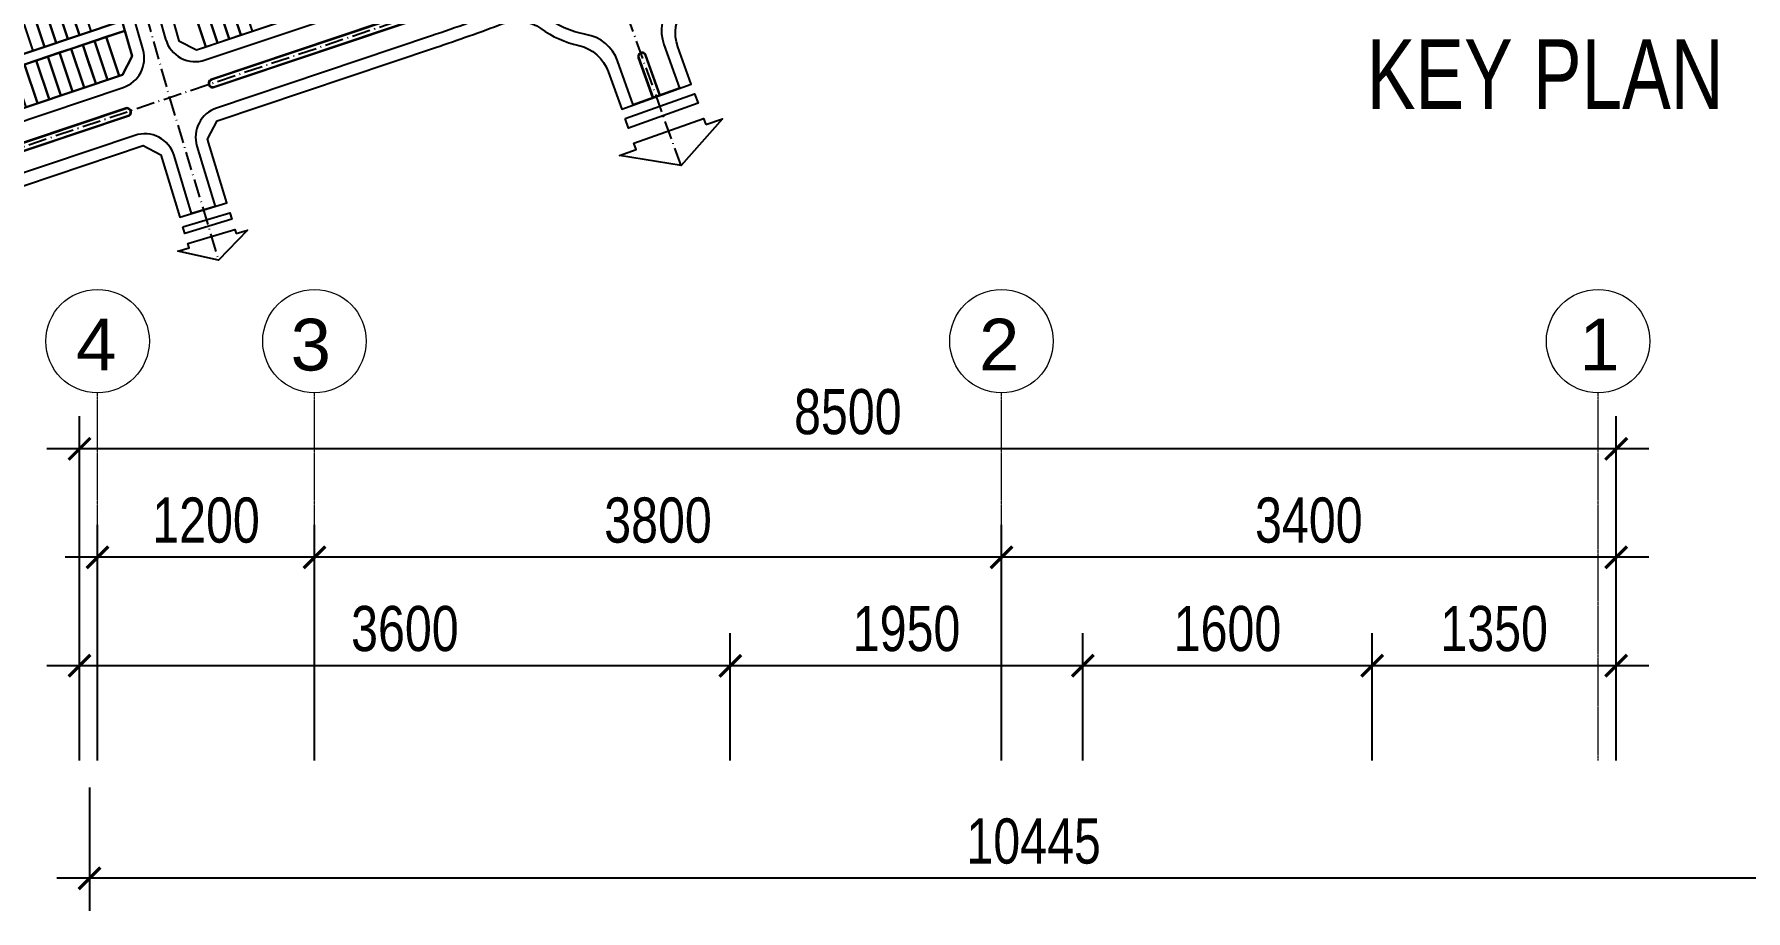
# Model space of a CAD drawing. Header units: millimetres. Extents: x 33748 to 451939, y -263262 to 62681.
# Drawn here: x 234569 to 244036, y -60497 to -55647 of the extents above; entities that cross this region are included whole.
import ezdxf
from ezdxf.enums import TextEntityAlignment as Align

# ---------------------------------------------------------------- set-up
doc = ezdxf.new("R2010")
doc.units = ezdxf.units.MM
doc.header["$PDMODE"] = 98
doc.linetypes.add('ACAD_ISO10W100', pattern=[18.5, 12, -3, 0.5, -3])
doc.linetypes.add('CENTER', pattern=[50.8, 31.75, -6.35, 6.35, -6.35])
doc.layers.get('Defpoints').update_dxf_attribs({"color": 202, "lineweight": 13})
for name, color, linetype, lineweight in [('-CENTER', 143, 'CENTER', 13), ('-KH', 143, 'Continuous', 13), ('-TEXT', 7, 'Continuous', 15)]:
    doc.layers.add(name, color=color, linetype=linetype, lineweight=lineweight)
doc.layers.add('12. NET DIM', color=9, linetype='Continuous')
doc.layers.add('net in mo', color=159, linetype='Continuous')
doc.styles.add('1', font='arial.ttf')
doc.styles.add('AVANH', font='', dxfattribs={"width": 0.8})
doc.styles.add('kieuchuDim', font='arial.ttf', dxfattribs={"width": 0.75})
doc.styles.get('AVANH').set_extended_font_data('.VnAvantH')
doc.dimstyles.new('C_100A3', dxfattribs={"dimscale": 100, "dimtxt": 2.5, "dimasz": 1.2, "dimexe": 1.8, "dimexo": 0, "dimgap": 0.75, "dimtad": 1, "dimdec": 0, "dimzin": 0, "dimdsep": 46, "dimtxsty": 'AVANH', "dimblk": 'ARCHTICK', "dimcen": 0, "dimdle": 1.8, "dimclrd": 256, "dimclre": 256, "dimclrt": 7, "dimadec": 0, "dimazin": 0, "dimtfac": 0.0001, "dimtdec": 0, "dimtix": 1, "dimtmove": 2, "dimatfit": 3, "dimldrblk": 'ARCHTICK', "dimfxl": 1.8, "dimtolj": 1, "dimtzin": 0, "dimarcsym": 0})

# ---------------------------------------------------------------- blocks, each defined once
blk = doc.blocks.new('A$C3F770CC9')
at = {"linetype": 'ACAD_ISO10W100', "ltscale": 0.75}
for points in [[(497.04, 91.45), (450.61, 221.25), (313.19, 601.19), (299.19, 644.07)], [(133.63, 525.65), (247.51, 124.47)], [(247.51, 124.47), (271.39, 45.35)]]:
    blk.add_lwpolyline(points, dxfattribs=at)
for points in [[(289.8, 208.28), (242.4, 192.37, 0.400458), (237.25, 182.6), (245.63, 153.06, 0.428104), (264.83, 142.94), (367.76, 177.48, 0.008886), (400.84, 189.24, 0.278117), (413.65, 205.44, -0.147047), (424.18, 229.12, 0.270704), (427.82, 248.96), (417.78, 276.74, 0.407417), (407.71, 281.6), (298.58, 244.98, 0.414214), (291.02, 229.78), (294.84, 218.41, -0.414214), (289.8, 208.28)], [(500.13, 183.2, -0.084021), (492.34, 170.35, 0.270323), (488.65, 150.54), (496.31, 129.12), (473.71, 121.04), (466.05, 142.46, 0.270325), (450.63, 155.43)], [(450.63, 155.43, -0.124666), (430.44, 164.42, 0.262937), (411, 167.42, -0.009345), (375.37, 154.72), (270.46, 119.51, 0.405257), (260.87, 100.96), (269.77, 71.47), (258.28, 68.01), (249.76, 96.26, 0.423227), (230.62, 106.15), (144.25, 77.16, 0.40652), (139.15, 67.23), (153.38, 20.8), (144.78, 18.16), (130.74, 63.96, 0.421949), (120.54, 69.2), (84.73, 57.18)], [(81.46, 66.9), (227.36, 115.86, 1), (226.25, 119.18), (80.35, 70.22)], [(81.54, 66.66), (227.44, 115.63, 1), (226.17, 119.42)]]:
    blk.add_lwpolyline(points, format="xyb")
for points in [[(302.13, 209.25), (246.42, 190.56), (243.04, 184.15), (252.07, 152.36), (260.61, 147.85), (365.85, 183.17, 0.007974), (395.38, 193.61, 0.265195), (408.1, 208.81, -0.121118), (418.01, 231.05, 0.257306), (421.02, 250.12), (412.15, 274.66), (405.71, 277.77), (298.58, 241.82), (294.17, 232.95), (302.13, 209.25)], [(112.98, 91.98), (224.97, 129.56, 0.400458), (234.63, 147.88), (226.06, 178.05, 0.428104), (215.82, 183.45), (95.8, 143.18, 0.414214), (90.76, 133.05), (102.85, 97.02, 0.414214)], [(372.21, 164.21, 0.010023), (410.03, 177.75, 0.991336), (408.57, 181.48, -0.010014), (370.94, 168), (267.9, 133.42, 1), (269.17, 129.63)], [(372.13, 164.45, 0.010022), (409.94, 177.98, 0.990741), (408.66, 181.24, -0.010014), (371.02, 167.76), (267.98, 133.19, 1), (269.1, 129.87)], [(483.13, 124.4), (486.89, 125.75), (479.9, 145.29, 1.000002), (476.14, 143.94)], [(483.36, 124.49), (486.66, 125.67), (479.67, 145.21, 1), (476.37, 144.03)]]:
    blk.add_lwpolyline(points, format="xyb", close=True)
blk.add_lwpolyline([(488.99, 213.99, -0.031733), (371.58, 166.11), (80.91, 68.56)], format="xyb", dxfattribs=at)
for points in [[(310.08, 185.55), (248.51, 164.89), (252.07, 152.36), (260.61, 147.85), (316.44, 166.59)], [(96.76, 140.33), (214.16, 179.73), (220.26, 176.51), (229.29, 144.72), (224.56, 135.76), (111.08, 97.67), (104.74, 100.82), (93.61, 134)], [(224.37, 162.06), (220.26, 176.51), (214.16, 179.73), (96.76, 140.33), (93.61, 134), (98.38, 119.78)], [(202.94, 175.96), (197.25, 174.06), (203.61, 155.09), (209.3, 157)], [(281.64, 176.01), (275.95, 174.1), (282.31, 155.14), (288, 157.05)], [(180.19, 168.33), (174.5, 166.42), (180.86, 147.46), (186.55, 149.37)], [(185.87, 170.24), (180.19, 168.33), (186.55, 149.37), (192.24, 151.28)], [(191.56, 172.15), (185.87, 170.24), (192.24, 151.28), (197.93, 153.19)], [(200.75, 163.63), (197.25, 174.06), (191.56, 172.15), (197.93, 153.19), (203.61, 155.09)], [(258.89, 168.37), (248.51, 164.89), (252.07, 152.36), (260.61, 147.85), (265.25, 149.41)], [(264.58, 170.28), (258.89, 168.37), (265.25, 149.41), (270.94, 151.32)], [(270.26, 172.19), (264.58, 170.28), (270.94, 151.32), (276.63, 153.23)], [(275.95, 174.1), (270.26, 172.19), (276.63, 153.23), (282.31, 155.14)], [(224.56, 135.76), (229.29, 144.72), (225.73, 157.24), (99.97, 115.04), (104.74, 100.82), (111.08, 97.67)], [(208.07, 141.82), (205.2, 150.35), (199.52, 148.45), (205.88, 129.48), (211.57, 131.39)], [(210.89, 152.26), (205.2, 150.35), (211.57, 131.39), (217.26, 133.3)], [(216.58, 154.17), (210.89, 152.26), (217.26, 133.3), (222.94, 135.21)], [(225.73, 157.24), (216.58, 154.17), (222.94, 135.21), (224.56, 135.76), (229.29, 144.72)], [(182.45, 142.72), (176.76, 140.81), (183.13, 121.85), (188.81, 123.76)], [(188.14, 144.63), (182.45, 142.72), (188.81, 123.76), (194.5, 125.67)], [(193.83, 146.54), (188.14, 144.63), (194.5, 125.67), (200.19, 127.58)], [(199.52, 148.45), (193.83, 146.54), (200.19, 127.58), (205.88, 129.48)], [(176.76, 140.81), (171.07, 138.9), (177.44, 119.94), (183.13, 121.85)]]:
    blk.add_lwpolyline(points, close=True)
at = {"elevation": 0}
blk.add_lwpolyline([(86.63, 51.49), (121.08, 63.05), (127.29, 59.86), (140.47, 16.84), (157.68, 22.12), (144.36, 65.59), (147.63, 71.96), (234.7, 101.18), (243.35, 96.71), (252.54, 66.27), (275.52, 73.21), (266.12, 104.35), (270.73, 113.28), (377.3, 149.04, 0.008545), (410.09, 160.67, -0.249193), (428.7, 158.23, 0.09975), (447.1, 150.01, -0.256949), (461.54, 137.24), (468.06, 119.02), (501.96, 131.14), (495.44, 149.36, -0.256949), (498.5, 168.4, 0.040203), (503.01, 175.24)], format="xyb", dxfattribs=at)
at = {"ltscale": 5}
for points in [[(180.19, 168.33), (186.55, 149.37)], [(185.87, 170.24), (192.24, 151.28)], [(191.56, 172.15), (197.93, 153.19)], [(197.25, 174.06), (203.61, 155.09)], [(258.89, 168.37), (265.25, 149.41)], [(264.58, 170.28), (270.94, 151.32)], [(270.26, 172.19), (276.63, 153.23)], [(275.95, 174.1), (282.31, 155.14)], [(224.37, 162.06), (98.38, 119.78)], [(225.73, 157.24), (99.97, 115.04)], [(205.2, 150.35), (211.57, 131.39)], [(210.89, 152.26), (217.26, 133.3)], [(216.58, 154.17), (222.94, 135.21)], [(182.45, 142.72), (188.81, 123.76)], [(188.14, 144.63), (194.5, 125.67)], [(193.83, 146.54), (200.19, 127.58)], [(199.52, 148.45), (205.88, 129.48)], [(176.76, 140.81), (183.13, 121.85)]]:
    blk.add_lwpolyline(points, dxfattribs=at)
for points in [[(225.73, 157.24), (224.37, 162.06), (98.38, 119.78), (99.97, 115.04), (225.73, 157.24)], [(226.17, 119.42), (80.27, 70.45)]]:
    blk.add_lwpolyline(points)
at = {"ltscale": 0.75}
for points in [[(469.75, 114.31), (503.64, 126.43), (505.37, 121.84), (471.4, 109.69)], [(509.07, 111.38), (517.16, 114.27), (497.01, 91.42), (467.01, 96.33), (475.1, 99.22), (474, 102.3), (507.97, 114.46)], [(253.98, 61.49), (276.96, 68.42), (277.95, 65.3), (254.93, 58.35)]]:
    blk.add_lwpolyline(points, close=True, dxfattribs=at)
at = {"ltscale": 0.75, "elevation": 0}
blk.add_lwpolyline([(280.07, 58.21), (285.55, 59.87), (271.37, 45.33), (251.56, 49.61), (257.04, 51.26), (256.41, 53.35), (279.44, 60.3)], close=True, dxfattribs=at)
blk = doc.blocks.new('_ARCHTICK')
at = {"const_width": 0.15}
blk.add_lwpolyline([(-0.5, -0.5), (0.5, 0.5)], dxfattribs=at)
blk = doc.blocks.new('*D182')
at = {"layer": '12. NET DIM', "lineweight": -2, "transparency": 16777216}
for p, q in [((239919, -59665.4), (239919, -58361.1)), ((243319, -59665.4), (243319, -58361.1)), ((243499, -58541.1), (239739, -58541.1))]:
    blk.add_line(p, q, dxfattribs=at)
at = {"layer": 'Defpoints', "color": 0, "transparency": 16777216}
for p in [(239919, -58541.1), (239919, -59665.4), (243319, -59665.4)]:
    blk.add_point(p, dxfattribs=at)
at = {"layer": '12. NET DIM', "lineweight": -2, "transparency": 16777216, "xscale": 120, "yscale": 120, "zscale": 120, "rotation": 180}
blk.add_blockref('_ARCHTICK', (239919, -58541.1), dxfattribs=at)
at = {"layer": '12. NET DIM', "lineweight": -2, "transparency": 16777216, "xscale": 120, "yscale": 120, "zscale": 120}
blk.add_blockref('_ARCHTICK', (243319, -58541.1), dxfattribs=at)
at = {"layer": '12. NET DIM', "color": 7, "transparency": 16777216, "insert": (241619, -58336.9), "char_height": 250, "attachment_point": 5, "style": 'AVANH'}
blk.add_mtext('\\A1;3400', dxfattribs=at)
blk = doc.blocks.new('*D183')
at = {"layer": '12. NET DIM', "lineweight": -2, "transparency": 16777216}
for p, q in [((234819.3, -59665.4), (234819.3, -57761.1)), ((243319, -59665.4), (243319, -57761.1)), ((243499, -57941.1), (234639.3, -57941.1))]:
    blk.add_line(p, q, dxfattribs=at)
at = {"layer": 'Defpoints', "color": 0, "transparency": 16777216}
for p in [(234819.3, -57941.1), (234819.3, -59665.4), (243319, -59665.4)]:
    blk.add_point(p, dxfattribs=at)
at = {"layer": '12. NET DIM', "lineweight": -2, "transparency": 16777216, "xscale": 120, "yscale": 120, "zscale": 120, "rotation": 180}
blk.add_blockref('_ARCHTICK', (234819.3, -57941.1), dxfattribs=at)
at = {"layer": '12. NET DIM', "lineweight": -2, "transparency": 16777216, "xscale": 120, "yscale": 120, "zscale": 120}
blk.add_blockref('_ARCHTICK', (243319, -57941.1), dxfattribs=at)
at = {"layer": '12. NET DIM', "color": 7, "transparency": 16777216, "insert": (239069.1, -57736.9), "char_height": 250, "attachment_point": 5, "style": 'AVANH'}
blk.add_mtext('\\A1;8500', dxfattribs=at)
blk = doc.blocks.new('*D184')
at = {"layer": '12. NET DIM', "lineweight": -2, "transparency": 16777216}
for p, q in [((236119, -59665.4), (236119, -58361.1)), ((239919, -59665.4), (239919, -58361.1)), ((240099, -58541.1), (235939, -58541.1))]:
    blk.add_line(p, q, dxfattribs=at)
at = {"layer": 'Defpoints', "color": 0, "transparency": 16777216}
for p in [(236119, -58541.1), (236119, -59665.4), (239919, -59665.4)]:
    blk.add_point(p, dxfattribs=at)
at = {"layer": '12. NET DIM', "lineweight": -2, "transparency": 16777216, "xscale": 120, "yscale": 120, "zscale": 120, "rotation": 180}
blk.add_blockref('_ARCHTICK', (236119, -58541.1), dxfattribs=at)
at = {"layer": '12. NET DIM', "lineweight": -2, "transparency": 16777216, "xscale": 120, "yscale": 120, "zscale": 120}
blk.add_blockref('_ARCHTICK', (239919, -58541.1), dxfattribs=at)
at = {"layer": '12. NET DIM', "color": 7, "transparency": 16777216, "insert": (238019, -58336.9), "char_height": 250, "attachment_point": 5, "style": 'AVANH'}
blk.add_mtext('\\A1;3800', dxfattribs=at)
blk = doc.blocks.new('*D185')
at = {"layer": '12. NET DIM', "lineweight": -2, "transparency": 16777216}
for p, q in [((234919.3, -59665.4), (234919.3, -58361.1)), ((236119, -59665.4), (236119, -58361.1)), ((236299, -58541.1), (234739.3, -58541.1))]:
    blk.add_line(p, q, dxfattribs=at)
at = {"layer": 'Defpoints', "color": 0, "transparency": 16777216}
for p in [(234919.3, -58541.1), (234919.3, -59665.4), (236119, -59665.4)]:
    blk.add_point(p, dxfattribs=at)
at = {"layer": '12. NET DIM', "lineweight": -2, "transparency": 16777216, "xscale": 120, "yscale": 120, "zscale": 120, "rotation": 180}
blk.add_blockref('_ARCHTICK', (234919.3, -58541.1), dxfattribs=at)
at = {"layer": '12. NET DIM', "lineweight": -2, "transparency": 16777216, "xscale": 120, "yscale": 120, "zscale": 120}
blk.add_blockref('_ARCHTICK', (236119, -58541.1), dxfattribs=at)
at = {"layer": '12. NET DIM', "color": 7, "transparency": 16777216, "insert": (235519.1, -58336.9), "char_height": 250, "attachment_point": 5, "style": 'AVANH'}
blk.add_mtext('\\A1;1200', dxfattribs=at)
blk = doc.blocks.new('*D194')
at = {"layer": '12. NET DIM', "lineweight": -2, "transparency": 16777216}
for p, q in [((234874.4, -59815.4), (234874.4, -60496.9)), ((245319, -59815.4), (245319, -60496.9)), ((245499, -60316.9), (234694.4, -60316.9))]:
    blk.add_line(p, q, dxfattribs=at)
at = {"layer": 'Defpoints', "color": 0, "transparency": 16777216}
for p in [(234874.4, -59815.4), (245319, -59815.4), (234874.4, -60316.9)]:
    blk.add_point(p, dxfattribs=at)
at = {"layer": '12. NET DIM', "lineweight": -2, "transparency": 16777216, "xscale": 120, "yscale": 120, "zscale": 120, "rotation": 180}
blk.add_blockref('_ARCHTICK', (234874.4, -60316.9), dxfattribs=at)
at = {"layer": '12. NET DIM', "lineweight": -2, "transparency": 16777216, "xscale": 120, "yscale": 120, "zscale": 120}
blk.add_blockref('_ARCHTICK', (245319, -60316.9), dxfattribs=at)
at = {"layer": '12. NET DIM', "color": 7, "transparency": 16777216, "insert": (240096.7, -60112.6), "char_height": 250, "attachment_point": 5, "style": 'AVANH'}
blk.add_mtext('\\A1;10445', dxfattribs=at)
blk = doc.blocks.new('*D242')
at = {"layer": '12. NET DIM', "lineweight": -2, "transparency": 16777216}
for p, q in [((240369, -59665.4), (240369, -58961.1)), ((241969, -59665.4), (241969, -58961.1)), ((242149, -59141.1), (240189, -59141.1))]:
    blk.add_line(p, q, dxfattribs=at)
at = {"layer": 'Defpoints', "color": 0, "transparency": 16777216}
for p in [(240369, -59141.1), (240369, -59665.4), (241969, -59665.4)]:
    blk.add_point(p, dxfattribs=at)
at = {"layer": '12. NET DIM', "lineweight": -2, "transparency": 16777216, "xscale": 120, "yscale": 120, "zscale": 120, "rotation": 180}
blk.add_blockref('_ARCHTICK', (240369, -59141.1), dxfattribs=at)
at = {"layer": '12. NET DIM', "lineweight": -2, "transparency": 16777216, "xscale": 120, "yscale": 120, "zscale": 120}
blk.add_blockref('_ARCHTICK', (241969, -59141.1), dxfattribs=at)
at = {"layer": '12. NET DIM', "color": 7, "transparency": 16777216, "insert": (241169, -58936.9), "char_height": 250, "attachment_point": 5, "style": 'AVANH'}
blk.add_mtext('\\A1;1600', dxfattribs=at)
blk = doc.blocks.new('*D521')
at = {"layer": '12. NET DIM', "lineweight": -2, "transparency": 16777216}
for p, q in [((241969, -59665.4), (241969, -58961.1)), ((243319, -59665.4), (243319, -58961.1)), ((243499, -59141.1), (241789, -59141.1))]:
    blk.add_line(p, q, dxfattribs=at)
at = {"layer": 'Defpoints', "color": 0, "transparency": 16777216}
for p in [(241969, -59141.1), (241969, -59665.4), (243319, -59665.4)]:
    blk.add_point(p, dxfattribs=at)
at = {"layer": '12. NET DIM', "lineweight": -2, "transparency": 16777216, "xscale": 120, "yscale": 120, "zscale": 120, "rotation": 180}
blk.add_blockref('_ARCHTICK', (241969, -59141.1), dxfattribs=at)
at = {"layer": '12. NET DIM', "lineweight": -2, "transparency": 16777216, "xscale": 120, "yscale": 120, "zscale": 120}
blk.add_blockref('_ARCHTICK', (243319, -59141.1), dxfattribs=at)
at = {"layer": '12. NET DIM', "color": 7, "transparency": 16777216, "insert": (242644, -58936.9), "char_height": 250, "attachment_point": 5, "style": 'AVANH'}
blk.add_mtext('\\A1;1350', dxfattribs=at)
blk = doc.blocks.new('*D522')
at = {"layer": '12. NET DIM', "lineweight": -2, "transparency": 16777216}
for p, q in [((238419, -59665.4), (238419, -58961.1)), ((240369, -59665.4), (240369, -58961.1)), ((240549, -59141.1), (238239, -59141.1))]:
    blk.add_line(p, q, dxfattribs=at)
at = {"layer": 'Defpoints', "color": 0, "transparency": 16777216}
for p in [(238419, -59141.1), (238419, -59665.4), (240369, -59665.4)]:
    blk.add_point(p, dxfattribs=at)
at = {"layer": '12. NET DIM', "lineweight": -2, "transparency": 16777216, "xscale": 120, "yscale": 120, "zscale": 120, "rotation": 180}
blk.add_blockref('_ARCHTICK', (238419, -59141.1), dxfattribs=at)
at = {"layer": '12. NET DIM', "lineweight": -2, "transparency": 16777216, "xscale": 120, "yscale": 120, "zscale": 120}
blk.add_blockref('_ARCHTICK', (240369, -59141.1), dxfattribs=at)
at = {"layer": '12. NET DIM', "color": 7, "transparency": 16777216, "insert": (239394, -58936.9), "char_height": 250, "attachment_point": 5, "style": 'AVANH'}
blk.add_mtext('\\A1;1950', dxfattribs=at)
blk = doc.blocks.new('*D523')
at = {"layer": '12. NET DIM', "lineweight": -2, "transparency": 16777216}
for p, q in [((234819.3, -59665.4), (234819.3, -58961.1)), ((238419, -59665.4), (238419, -58961.1)), ((238599, -59141.1), (234639.3, -59141.1))]:
    blk.add_line(p, q, dxfattribs=at)
at = {"layer": 'Defpoints', "color": 0, "transparency": 16777216}
for p in [(234819.3, -59141.1), (234819.3, -59665.4), (238419, -59665.4)]:
    blk.add_point(p, dxfattribs=at)
at = {"layer": '12. NET DIM', "lineweight": -2, "transparency": 16777216, "xscale": 120, "yscale": 120, "zscale": 120, "rotation": 180}
blk.add_blockref('_ARCHTICK', (234819.3, -59141.1), dxfattribs=at)
at = {"layer": '12. NET DIM', "lineweight": -2, "transparency": 16777216, "xscale": 120, "yscale": 120, "zscale": 120}
blk.add_blockref('_ARCHTICK', (238419, -59141.1), dxfattribs=at)
at = {"layer": '12. NET DIM', "color": 7, "transparency": 16777216, "insert": (236619.1, -58936.9), "char_height": 250, "attachment_point": 5, "style": 'AVANH'}
blk.add_mtext('\\A1;3600', dxfattribs=at)

msp = doc.modelspace()

# ---------------------------------------------------------------- linework, layer by layer
at = {"layer": '-CENTER', "ltscale": 0.1}
for p, q in [((234919.3, -59665.4), (234919.3, -57631.5)), ((236119, -59665.4), (236119, -57631.5)), ((239919, -59665.4), (239919, -57631.5)), ((243219, -59665.4), (243219, -57631.5))]:
    msp.add_line(p, q, dxfattribs=at)
at = {"layer": '-KH'}
for centre in [(234919.3, -57345.2), (236119, -57345.2), (239919, -57345.2), (243219, -57345.2)]:
    msp.add_circle(centre, 286.3, dxfattribs=at)

# ---------------------------------------------------------------- block references
at = {"layer": 'net in mo', "xscale": 11.34, "yscale": 11.34, "zscale": 11.34}
msp.add_blockref('A$C3F770CC9', (232510.4, -57410.5), dxfattribs=at)

# ---------------------------------------------------------------- texts
at = {"layer": '-TEXT', "color": 4, "style": 'kieuchuDim', "width": 0.75}
msp.add_text('KEY PLAN', height=385, dxfattribs=at).set_placement((241939.6, -56060))
at = {"layer": '-TEXT', "color": 2, "style": '1'}
for s, p in [('4', (234911.7, -57364.4)), ('3', (236098.5, -57364.4)), ('2', (239906.5, -57364.4)), ('1', (243227, -57364.4))]:
    msp.add_text(s, height=286.3, dxfattribs=at).set_placement(p, align=Align.MIDDLE_CENTER)

# ---------------------------------------------------------------- dimensions: what is measured, and where the dimension line sits
at = {"layer": '12. NET DIM'}
for base, p1, p2, picture, middle in [((234819.3, -57941.1), (243319, -59665.4), (234819.3, -59665.4), '*D183', (239069.1, -57736.9)), ((234919.3, -58541.1), (236119, -59665.4), (234919.3, -59665.4), '*D185', (235519.1, -58336.9)), ((236119, -58541.1), (239919, -59665.4), (236119, -59665.4), '*D184', (238019, -58336.9)), ((239919, -58541.1), (243319, -59665.4), (239919, -59665.4), '*D182', (241619, -58336.9)), ((234819.3, -59141.1), (238419, -59665.4), (234819.3, -59665.4), '*D523', (236619.1, -58936.9)), ((238419, -59141.1), (240369, -59665.4), (238419, -59665.4), '*D522', (239394, -58936.9)), ((240369, -59141.1), (241969, -59665.4), (240369, -59665.4), '*D242', (241169, -58936.9)), ((241969, -59141.1), (243319, -59665.4), (241969, -59665.4), '*D521', (242644, -58936.9)), ((234874.4, -60316.9), (245319, -59815.4), (234874.4, -59815.4), '*D194', (240096.7, -60112.6))]:
    dim = msp.add_linear_dim(base=base, p1=p1, p2=p2, angle=180, dimstyle='C_100A3', dxfattribs=at)
    dim.commit()
    dim.dimension.update_dxf_attribs({"geometry": picture, "text_midpoint": middle})

doc.saveas('drawing.dxf')
